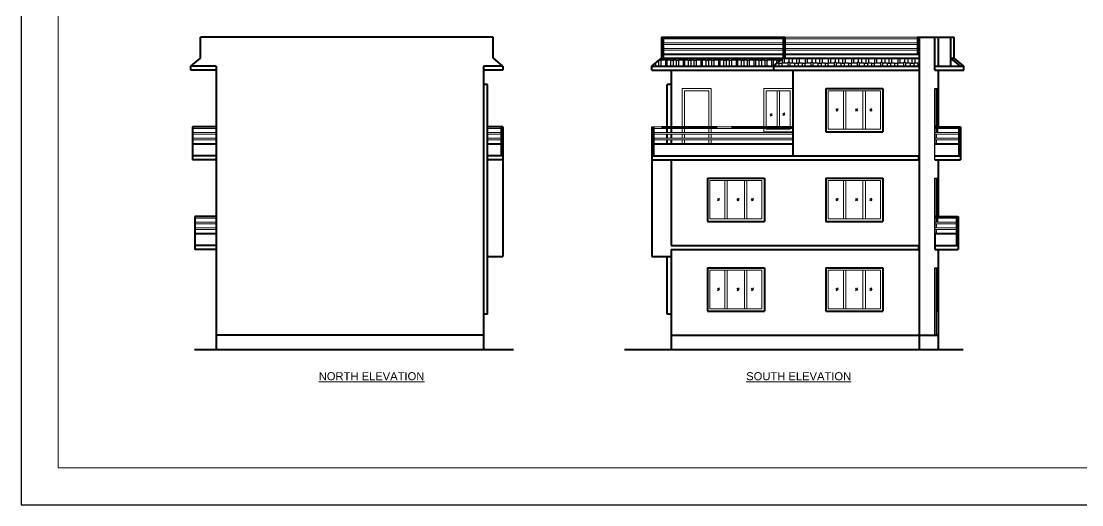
# Model space of a CAD drawing. Header units: inches. Extents: x -5587 to 4723, y -10407 to -7342.
# Drawn here: x 372 to 1698, y -9590 to -8987 of the extents above; entities that cross this region are included whole.
import ezdxf

# ---------------------------------------------------------------- set-up
doc = ezdxf.new("R2010")
doc.units = ezdxf.units.IN
doc.header["$LTSCALE"] = 0.5
doc.header["$MEASUREMENT"] = 0
for name, color, linetype, lineweight in [('1', 7, 'Continuous', 25), ('ELE1', 3, 'Continuous', 9), ('elev 25', 143, 'Continuous', 20), ('TEXT', 220, 'Continuous', 9), ('wall', 20, 'Continuous', 40), ('win door light', 30, 'Continuous', 18)]:
    doc.layers.add(name, color=color, linetype=linetype, lineweight=lineweight)
doc.styles.add('arial', font='arial.ttf')

msp = doc.modelspace()

# ---------------------------------------------------------------- hatches: boundary and pattern name
h = msp.add_hatch()
h.set_pattern_fill('ANSI31', color=256)
h.set_pattern_definition([(45, (618.06221, 0), (-0.0883883476, 0.0883883476), [])])
h.paths.add_polyline_path([(1553.8, -7668.6), (1541.8, -7668.6), (1541.8, -7680.6), (1553.8, -7680.6)])
h.paths.add_polyline_path([(3057.7, -7836.6), (3146.6, -7836.6), (3146.6, -7825.7), (3057.7, -7825.7)], flags=9)
h.paths.add_polyline_path([(2486.7, -7836.6), (2567.4, -7836.6), (2567.4, -7825.7), (2486.7, -7825.7)], flags=9)
h.paths.add_polyline_path([(3120, -7621), (3206.7, -7621), (3206.7, -7610.1), (3120, -7610.1)], flags=9)
h.paths.add_polyline_path([(2576.9, -7636.5), (2592.9, -7636.5), (2592.9, -7622.1), (2576.9, -7622.1)], flags=9)
h.paths.add_polyline_path([(2620.9, -7679.7), (2631.4, -7679.7), (2631.4, -7665.3), (2620.9, -7665.3)], flags=9)
h.paths.add_polyline_path([(2620.2, -7750.2), (2630.8, -7750.2), (2630.8, -7735.7), (2620.2, -7735.7)], flags=9)
h.paths.add_polyline_path([(1978.6, -7636.5), (1994.6, -7636.5), (1994.6, -7622.1), (1978.6, -7622.1)], flags=9)
h.paths.add_polyline_path([(2022.7, -7679.7), (2033.2, -7679.7), (2033.2, -7665.3), (2022.7, -7665.3)], flags=9)
h.paths.add_polyline_path([(2022, -7750.2), (2032.6, -7750.2), (2032.6, -7735.7), (2022, -7735.7)], flags=9)
h.paths.add_polyline_path([(1976.9, -7750.2), (1987.4, -7750.2), (1987.4, -7735.7), (1976.9, -7735.7)], flags=9)
h.paths.add_polyline_path([(1475.6, -8404), (1490, -8404), (1490, -8387.1), (1475.6, -8387.1)], flags=9)
h.paths.add_polyline_path([(1387.6, -8403.9), (1424.6, -8403.9), (1424.6, -8386.7), (1387.6, -8386.7)], flags=9)
h.paths.add_polyline_path([(1234.1, -8403.8), (1263.4, -8403.8), (1263.4, -8386.5), (1234.1, -8386.5)], flags=9)
h.paths.add_polyline_path([(1308.1, -8404.1), (1345.2, -8404.1), (1345.2, -8386.9), (1308.1, -8386.9)], flags=9)
h.paths.add_polyline_path([(1172.4, -8403.8), (1193.8, -8403.8), (1193.8, -8386.9), (1172.4, -8386.9)], flags=9)
h.paths.add_polyline_path([(2571.6, -7763.6), (2589.8, -7763.6), (2589.8, -7749.2), (2571.6, -7749.2)], flags=9)
h.paths.add_polyline_path([(2468.7, -7766.3), (2479.3, -7766.3), (2479.3, -7751.9), (2468.7, -7751.9)], flags=9)
h.paths.add_polyline_path([(2527.1, -7578.2), (2537.2, -7578.2), (2537.2, -7563.7), (2527.1, -7563.7)], flags=9)
h.paths.add_polyline_path([(2453, -7617.2), (2471.2, -7617.2), (2471.2, -7602.8), (2453, -7602.8)], flags=9)
h.paths.add_polyline_path([(2748.6, -7563.5), (2766.8, -7563.5), (2766.8, -7549.1), (2748.6, -7549.1)], flags=9)
h.paths.add_polyline_path([(2666.8, -7927.2), (2679.5, -7927.2), (2679.5, -7912.8), (2666.8, -7912.8)], flags=9)
h.paths.add_polyline_path([(2768.7, -7592), (2784.7, -7592), (2784.7, -7577.5), (2768.7, -7577.5)], flags=9)
h.paths.add_polyline_path([(1866.5, -7679.6), (1883.6, -7679.6), (1883.6, -7665.2), (1866.5, -7665.2)], flags=9)
h.paths.add_polyline_path([(1928.9, -7578.2), (1938.9, -7578.2), (1938.9, -7563.7), (1928.9, -7563.7)], flags=9)
h.paths.add_polyline_path([(1854.8, -7617.2), (1873, -7617.2), (1873, -7602.8), (1854.8, -7602.8)], flags=9)
h.paths.add_polyline_path([(2150.4, -7563.5), (2168.6, -7563.5), (2168.6, -7549.1), (2150.4, -7549.1)], flags=9)
h.paths.add_polyline_path([(1856.3, -7834.8), (1869, -7834.8), (1869, -7820.4), (1856.3, -7820.4)], flags=9)
h.paths.add_polyline_path([(2068.6, -7927.2), (2081.3, -7927.2), (2081.3, -7912.8), (2068.6, -7912.8)], flags=9)
h.paths.add_polyline_path([(1917.4, -7901.9), (1930.1, -7901.9), (1930.1, -7887.5), (1917.4, -7887.5)], flags=9)
h.paths.add_polyline_path([(1854.7, -7723.8), (1870.7, -7723.8), (1870.7, -7709.4), (1854.7, -7709.4)], flags=9)
h.paths.add_polyline_path([(2170.5, -7592), (2186.5, -7592), (2186.5, -7577.5), (2170.5, -7577.5)], flags=9)
h.paths.add_polyline_path([(1248.4, -7679.6), (1265.5, -7679.6), (1265.5, -7665.2), (1248.4, -7665.2)], flags=9)
h.paths.add_polyline_path([(1310.9, -7578.2), (1320.9, -7578.2), (1320.9, -7563.7), (1310.9, -7563.7)], flags=9)
h.paths.add_polyline_path([(1236.8, -7617.2), (1254.9, -7617.2), (1254.9, -7602.8), (1236.8, -7602.8)], flags=9)
h.paths.add_polyline_path([(1533, -7563.5), (1551.2, -7563.5), (1551.2, -7549.1), (1533, -7549.1)], flags=9)
h.paths.add_polyline_path([(1238.2, -7834.8), (1250.9, -7834.8), (1250.9, -7820.4), (1238.2, -7820.4)], flags=9)
h.paths.add_polyline_path([(1450.5, -7927.2), (1463.2, -7927.2), (1463.2, -7912.8), (1450.5, -7912.8)], flags=9)
h.paths.add_polyline_path([(1299.3, -7901.9), (1312, -7901.9), (1312, -7887.5), (1299.3, -7887.5)], flags=9)
h.paths.add_polyline_path([(1231, -7710), (1249.2, -7710), (1249.2, -7695.6), (1231, -7695.6)], flags=9)
h.paths.add_polyline_path([(1552.5, -7592), (1568.5, -7592), (1568.5, -7577.5), (1552.5, -7577.5)], flags=9)
h.paths.add_polyline_path([(1360.6, -7636.5), (1376.6, -7636.5), (1376.6, -7622.1), (1360.6, -7622.1)], flags=9)
h.paths.add_polyline_path([(1404.6, -7679.7), (1415.2, -7679.7), (1415.2, -7665.3), (1404.6, -7665.3)], flags=9)
h.paths.add_polyline_path([(1404, -7750.2), (1414.5, -7750.2), (1414.5, -7735.7), (1404, -7735.7)], flags=9)
h.paths.add_polyline_path([(1358.8, -7750.2), (1369.4, -7750.2), (1369.4, -7735.7), (1358.8, -7735.7)], flags=9)
h.paths.add_polyline_path([(1387.6, -8441.4), (1433.4, -8441.4), (1433.4, -8424.2), (1387.6, -8424.2)], flags=9)
h.paths.add_polyline_path([(1475.6, -8441.5), (1490, -8441.5), (1490, -8424.6), (1475.6, -8424.6)], flags=9)
h.paths.add_polyline_path([(1308.1, -8441.6), (1345.2, -8441.6), (1345.2, -8424.3), (1308.1, -8424.3)], flags=9)
h.paths.add_polyline_path([(1234.2, -8441), (1263.4, -8441), (1263.4, -8424.1), (1234.2, -8424.1)], flags=9)
h.paths.add_polyline_path([(1172.4, -8441.3), (1193.8, -8441.3), (1193.8, -8424.4), (1172.4, -8424.4)], flags=9)
h.paths.add_polyline_path([(1475.6, -8385.3), (1490, -8385.3), (1490, -8368.3), (1475.6, -8368.3)], flags=9)
h.paths.add_polyline_path([(1387.6, -8385.2), (1424.6, -8385.2), (1424.6, -8367.9), (1387.6, -8367.9)], flags=9)
h.paths.add_polyline_path([(1234.2, -8384.8), (1263.4, -8384.8), (1263.4, -8367.8), (1234.2, -8367.8)], flags=9)
h.paths.add_polyline_path([(1308.1, -8385.3), (1345.2, -8385.3), (1345.2, -8368.1), (1308.1, -8368.1)], flags=9)
h.paths.add_polyline_path([(1172.4, -8385), (1192.9, -8385), (1192.9, -8368.2), (1172.4, -8368.2)], flags=9)
h.paths.add_polyline_path([(1475.6, -8366.5), (1490, -8366.5), (1490, -8349.6), (1475.6, -8349.6)], flags=9)
h.paths.add_polyline_path([(1387.6, -8366.4), (1424.6, -8366.4), (1424.6, -8349.2), (1387.6, -8349.2)], flags=9)
h.paths.add_polyline_path([(1234.2, -8366), (1263.4, -8366), (1263.4, -8349.1), (1234.2, -8349.1)], flags=9)
h.paths.add_polyline_path([(1308.1, -8366.6), (1345.2, -8366.6), (1345.2, -8349.4), (1308.1, -8349.4)], flags=9)
h.paths.add_polyline_path([(1172.4, -8366.3), (1189.4, -8366.3), (1189.4, -8349.4), (1172.4, -8349.4)], flags=9)
h.paths.add_polyline_path([(1387.6, -8422.7), (1424.6, -8422.7), (1424.6, -8405.4), (1387.6, -8405.4)], flags=9)
h.paths.add_polyline_path([(1475.5, -8423), (1490, -8423), (1490, -8405.8), (1475.5, -8405.8)], flags=9)
h.paths.add_polyline_path([(1308.1, -8422.8), (1345.2, -8422.8), (1345.2, -8405.6), (1308.1, -8405.6)], flags=9)
h.paths.add_polyline_path([(1234.2, -8422.2), (1250.3, -8422.2), (1250.3, -8405.4), (1234.2, -8405.4)], flags=9)
h.paths.add_polyline_path([(1173.2, -8421.8), (1189.5, -8421.8), (1189.5, -8409.5), (1173.2, -8409.5)], flags=9)
h.paths.add_polyline_path([(1475.6, -8347.7), (1489.9, -8347.7), (1489.9, -8331.1), (1475.6, -8331.1)], flags=9)
h.paths.add_polyline_path([(1475.6, -8307.5), (1489.9, -8307.5), (1489.9, -8290.8), (1475.6, -8290.8)], flags=9)
h.paths.add_polyline_path([(1475.5, -8289), (1490, -8289), (1490, -8271.8), (1475.5, -8271.8)], flags=9)
h.paths.add_polyline_path([(1387.6, -8347.7), (1424.6, -8347.7), (1424.6, -8330.4), (1387.6, -8330.4)], flags=9)
h.paths.add_polyline_path([(1387.6, -8270.2), (1424.6, -8270.2), (1424.6, -8253), (1387.6, -8253)], flags=9)
h.paths.add_polyline_path([(1308.1, -8307.2), (1345.2, -8307.2), (1345.2, -8290), (1308.1, -8290)], flags=9)
h.paths.add_polyline_path([(1387.6, -8307.4), (1424.6, -8307.4), (1424.6, -8290.2), (1387.6, -8290.2)], flags=9)
h.paths.add_polyline_path([(1234, -8306.9), (1259.7, -8306.9), (1259.7, -8289.9), (1234, -8289.9)], flags=9)
h.paths.add_polyline_path([(1176.4, -8306.8), (1196.9, -8306.8), (1196.9, -8289.9), (1176.4, -8289.9)], flags=9)
h.paths.add_polyline_path([(1463.8, -8232.8), (1508, -8232.8), (1508, -8215.3), (1463.8, -8215.3)], flags=9)
h.paths.add_polyline_path([(1382.8, -8232.8), (1448, -8232.8), (1448, -8215.3), (1382.8, -8215.3)], flags=9)
h.paths.add_polyline_path([(1296.2, -8232.7), (1376.9, -8232.7), (1376.9, -8215.8), (1296.2, -8215.8)], flags=9)
h.paths.add_polyline_path([(1215.8, -8233.4), (1287.1, -8233.4), (1287.1, -8215.9), (1215.8, -8215.9)], flags=9)
h.paths.add_polyline_path([(1169.1, -8233.2), (1205.4, -8233.2), (1205.4, -8215.8), (1169.1, -8215.8)], flags=9)
h.paths.add_polyline_path([(1234.2, -8347.2), (1254.6, -8347.2), (1254.6, -8330.4), (1234.2, -8330.4)], flags=9)
h.paths.add_polyline_path([(1308.1, -8347.8), (1345.2, -8347.8), (1345.2, -8330.6), (1308.1, -8330.6)], flags=9)
h.paths.add_polyline_path([(1172.4, -8347.5), (1185.9, -8347.5), (1185.9, -8330.7), (1172.4, -8330.7)], flags=9)
h.paths.add_polyline_path([(1176.5, -8328.9), (1195.3, -8328.9), (1195.3, -8311.9), (1176.5, -8311.9)], flags=9)
h.paths.add_polyline_path([(1218.7, -8329.6), (1304, -8329.6), (1304, -8312.1), (1218.7, -8312.1)], flags=9)
h.paths.add_polyline_path([(1308.1, -8288.8), (1345.2, -8288.8), (1345.2, -8271.6), (1308.1, -8271.6)], flags=9)
h.paths.add_polyline_path([(1234, -8288.4), (1251, -8288.4), (1251, -8271.5), (1234, -8271.5)], flags=9)
h.paths.add_polyline_path([(1176.4, -8288.6), (1193.4, -8288.6), (1193.4, -8271.7), (1176.4, -8271.7)], flags=9)
h.paths.add_polyline_path([(1308.1, -8270.4), (1345.2, -8270.4), (1345.2, -8253.2), (1308.1, -8253.2)], flags=9)
h.paths.add_polyline_path([(1234.2, -8269.5), (1264.3, -8269.5), (1264.3, -8252.6), (1234.2, -8252.6)], flags=9)
h.paths.add_polyline_path([(1176.5, -8270.1), (1190, -8270.1), (1190, -8253.2), (1176.5, -8253.2)], flags=9)
h.paths.add_polyline_path([(1223.1, -8251.2), (1286.5, -8251.2), (1286.5, -8233.7), (1223.1, -8233.7)], flags=9)
h.paths.add_polyline_path([(1176.5, -8251.1), (1195.3, -8251.1), (1195.3, -8234.2), (1176.5, -8234.2)], flags=9)
h.paths.add_polyline_path([(1167.5, -8204.4), (1557.6, -8204.4), (1557.6, -8183.2), (1167.5, -8183.2)], flags=9)
h.paths.add_polyline_path([(1475.5, -8270.3), (1490, -8270.3), (1490, -8253), (1475.5, -8253)], flags=9)
h.paths.add_polyline_path([(1528.7, -8233.3), (1612.3, -8233.3), (1612.3, -8215.8), (1528.7, -8215.8)], flags=9)
h.paths.add_polyline_path([(1387.6, -8289), (1424.6, -8289), (1424.6, -8271.8), (1387.6, -8271.8)], flags=9)
h.paths.add_polyline_path([(3103.9, -8036.2), (3228.2, -8036.2), (3228.2, -8017.5), (3103.9, -8017.5)], flags=9)
h.paths.add_polyline_path([(2493.5, -8048.5), (2651.2, -8048.5), (2651.2, -8016.5), (2493.5, -8016.5)], flags=9)
h.paths.add_polyline_path([(1887.3, -8048.5), (2044.9, -8048.5), (2044.9, -8016.5), (1887.3, -8016.5)], flags=9)
h.paths.add_polyline_path([(1275.3, -8048.5), (1432.9, -8048.5), (1432.9, -8016.5), (1275.3, -8016.5)], flags=9)
h.paths.add_polyline_path([(3059.1, -7983.9), (3071.4, -7983.9), (3071.4, -7966), (3059.1, -7966)], flags=9)
h.paths.add_polyline_path([(3059.1, -7487.6), (3071.4, -7487.6), (3071.4, -7469.8), (3059.1, -7469.8)], flags=9)
h.paths.add_polyline_path([(2480.9, -8003.1), (2493.3, -8003.1), (2493.3, -7985.3), (2480.9, -7985.3)], flags=9)
h.paths.add_polyline_path([(2480.9, -7487.6), (2493.3, -7487.6), (2493.3, -7469.8), (2480.9, -7469.8)], flags=9)
h.paths.add_polyline_path([(2554.6, -7746), (2573.3, -7746), (2573.3, -7735.5), (2554.6, -7735.5)], flags=9)
h.paths.add_polyline_path([(1882.7, -8002.1), (1895, -8002.1), (1895, -7984.3), (1882.7, -7984.3)], flags=9)
h.paths.add_polyline_path([(1882.7, -7487.6), (1895, -7487.6), (1895, -7469.8), (1882.7, -7469.8)], flags=9)
h.paths.add_polyline_path([(1956.4, -7707), (1975.1, -7707), (1975.1, -7696.5), (1956.4, -7696.5)], flags=9)
h.paths.add_polyline_path([(1264.6, -7983.9), (1277, -7983.9), (1277, -7966), (1264.6, -7966)], flags=9)
h.paths.add_polyline_path([(1264.6, -7487.6), (1277, -7487.6), (1277, -7469.8), (1264.6, -7469.8)], flags=9)
h.paths.add_polyline_path([(1338.3, -7707), (1357, -7707), (1357, -7696.5), (1338.3, -7696.5)], flags=9)
h.paths.add_polyline_path([(3218.8, -9441.5), (3355, -9441.5), (3355, -9420.9), (3218.8, -9420.9)], flags=9)
h.paths.add_polyline_path([(2665.4, -9441.5), (2802.4, -9441.5), (2802.4, -9420.9), (2665.4, -9420.9)], flags=9)
h.paths.add_polyline_path([(2000.7, -9437.6), (2124.5, -9437.6), (2124.5, -9417), (2000.7, -9417)], flags=9)
h.paths.add_polyline_path([(1324.3, -9437.6), (1452, -9437.6), (1452, -9417), (1324.3, -9417)], flags=9)
h.paths.add_polyline_path([(4033.1, -9351.9), (4124.6, -9351.9), (4124.6, -9332.9), (4033.1, -9332.9)], flags=9)
h.paths.add_polyline_path([(4033.2, -9332.6), (4101.6, -9332.6), (4101.6, -9314.2), (4033.2, -9314.2)], flags=9)
h.paths.add_polyline_path([(3675.7, -9490.2), (3742.9, -9490.2), (3742.9, -9471.6), (3675.7, -9471.6)], flags=9)
h.paths.add_polyline_path([(3675.7, -9469.8), (3872.1, -9469.8), (3872.1, -9451.2), (3675.7, -9451.2)], flags=9)
h.paths.add_polyline_path([(3896.7, -9520.3), (3929.6, -9520.3), (3929.6, -9501.9), (3896.7, -9501.9)], flags=9)
h.paths.add_polyline_path([(3826.5, -9519.6), (3881.6, -9519.6), (3881.6, -9501), (3826.5, -9501)], flags=9)
h.paths.add_polyline_path([(4030.4, -9536.3), (4045, -9536.3), (4045, -9514.3), (4030.4, -9514.3)], flags=9)
h.paths.add_polyline_path([(4038.7, -9536.5), (4070.6, -9536.5), (4070.6, -9514.9), (4038.7, -9514.9)], flags=9)
h.paths.add_polyline_path([(3898.2, -9445.7), (3930.9, -9445.7), (3930.9, -9427.7), (3898.2, -9427.7)], flags=9)
h.paths.add_polyline_path([(3687, -9248.1), (3904.8, -9248.1), (3904.8, -9229.5), (3687, -9229.5)], flags=9)
h.paths.add_polyline_path([(3757.7, -9332.1), (3786.7, -9332.1), (3786.7, -9313.7), (3757.7, -9313.7)], flags=9)
h.paths.add_polyline_path([(3685.5, -9213.7), (3744.4, -9213.7), (3744.4, -9195.1), (3685.5, -9195.1)], flags=9)
h.paths.add_polyline_path([(3974.5, -9213.7), (4060.9, -9213.7), (4060.9, -9195.1), (3974.5, -9195.1)], flags=9)
h.paths.add_polyline_path([(3675.8, -9445.7), (3684.9, -9445.7), (3684.9, -9427.7), (3675.8, -9427.7)], flags=9)
h.paths.add_polyline_path([(3839.8, -9355.5), (4021, -9355.5), (4021, -9332.2), (3839.8, -9332.2)], flags=9)
h.paths.add_polyline_path([(3839.9, -9305.4), (4060.7, -9305.4), (4060.7, -9286.8), (3839.9, -9286.8)], flags=9)
h.paths.add_polyline_path([(3678.7, -9308.4), (3775, -9308.4), (3775, -9289.7), (3678.7, -9289.7)], flags=9)
h.paths.add_polyline_path([(4023.5, -9519.6), (4103.8, -9519.6), (4103.8, -9501), (4023.5, -9501)], flags=9)
h.paths.add_polyline_path([(3898.1, -9423.5), (4001.3, -9423.5), (4001.3, -9404.8), (3898.1, -9404.8)], flags=9)
h.paths.add_polyline_path([(3710.8, -7451.8), (4036.8, -7451.8), (4036.8, -7423), (3710.8, -7423)], flags=9)
h.paths.add_polyline_path([(3839.8, -9336.7), (4030.2, -9336.7), (4030.2, -9313.3), (3839.8, -9313.3)], flags=9)
h.paths.add_polyline_path([(3839.6, -9288.1), (4054.6, -9288.1), (4054.6, -9266.2), (3839.6, -9266.2)], flags=9)
h.paths.add_polyline_path([(3678.7, -9331.7), (3752.9, -9331.7), (3752.9, -9313.1), (3678.7, -9313.1)], flags=9)
h.paths.add_polyline_path([(3678.7, -9381.5), (3939.2, -9381.5), (3939.2, -9362.9), (3678.7, -9362.9)], flags=9)
h.paths.add_polyline_path([(3675.8, -9423.2), (3759.7, -9423.2), (3759.7, -9405.2), (3675.8, -9405.2)], flags=9)
h.paths.add_polyline_path([(3678.7, -9519.5), (3755.9, -9519.5), (3755.9, -9501.2), (3678.7, -9501.2)], flags=9)
h.paths.add_polyline_path([(3678.7, -9288.9), (3801, -9288.9), (3801, -9270.2), (3678.7, -9270.2)], flags=9)
h = msp.add_hatch()
h.set_pattern_fill('AR-RSHKE', color=256, scale=0.65, angle=180)
h.set_pattern_definition([(180, (4577.736, -868.712), (-16.575, -7.8), [3.9, -3.25, 4.55, -1.95, 5.85, -2.6]), (180, (4573.836, -869.037), (-16.575, -7.8), [3.25, -12.35, 2.6, -3.9]), (180, (4566.036, -868.225), (-16.575, -7.8), [1.95, -20.15]), (270, (4577.736, -868.712), (5.525, -7.8), [7.475, -23.725]), (270, (4573.836, -868.712), (5.525, -7.8), [7.3125, -23.8875]), (270, (4570.586, -868.712), (5.525, -7.8), [6.825, -24.375]), (270, (4566.036, -868.2246), (5.525, -7.8), [7.475, -23.725]), (270, (4564.086, -868.2246), (5.525, -7.8), [7.475, -23.725]), (270, (4558.236, -868.712), (5.525, -7.8), [7.15, -24.05])])
h.paths.add_polyline_path([(1324.4, -9032.5), (1172.4, -9032.5), (1160.4, -9042.5), (1312.4, -9042.5)])
h = msp.add_hatch()
h.set_pattern_fill('AR-RSHKE', color=256, scale=0.85, angle=180)
h.set_pattern_definition([(180, (4577.736, -868.712), (-21.675, -10.2), [5.1, -4.25, 5.95, -2.55, 7.65, -3.4]), (180, (4572.636, -869.137), (-21.675, -10.2), [4.25, -16.15, 3.4, -5.1]), (180, (4562.436, -868.075), (-21.675, -10.2), [2.55, -26.35]), (270, (4577.736, -868.712), (7.225, -10.2), [9.775, -31.025]), (270, (4572.636, -868.712), (7.225, -10.2), [9.5625, -31.2375]), (270, (4568.386, -868.712), (7.225, -10.2), [8.925, -31.875]), (270, (4562.436, -868.075), (7.225, -10.2), [9.775, -31.025]), (270, (4559.886, -868.075), (7.225, -10.2), [9.775, -31.025]), (270, (4552.236, -868.712), (7.225, -10.2), [9.35, -31.45])])
h.paths.add_polyline_path([(1494.5, -9032.5), (1324.4, -9032.5), (1312.4, -9042.5), (1494.5, -9042.5)])

# ---------------------------------------------------------------- linework, layer by layer
at = {"color": 5}
for p, q in [((1514.1, -9072.7), (1514.1, -9070.5)), ((1514.1, -9072.7), (1514.1, -9070.5)), ((1515.8, -9070.5), (1517.5, -9070.5)), ((1515.8, -9070.5), (1515.8, -9118.5)), ((1516.6, -9070.5), (1516.6, -9118.5)), ((1517.5, -9070.5), (1517.5, -9118.5)), ((1515.8, -9120.5), (1515.8, -9124.5)), ((1515.8, -9124.5), (1517.5, -9124.5)), ((1516.6, -9120.5), (1516.6, -9124.5)), ((1517.5, -9120.5), (1517.5, -9124.5)), ((1514.1, -9184.7), (1514.1, -9182.5)), ((1514.1, -9184.7), (1514.1, -9182.5)), ((1515.8, -9182.5), (1517.5, -9182.5)), ((1515.8, -9182.5), (1515.8, -9230.5)), ((1516.6, -9182.5), (1516.6, -9230.5)), ((1517.5, -9182.5), (1517.5, -9230.5)), ((1515.8, -9232.5), (1515.8, -9236.5)), ((1515.8, -9236.5), (1517.5, -9236.5)), ((1516.6, -9232.5), (1516.6, -9236.5)), ((1517.5, -9232.5), (1517.5, -9236.5)), ((1514.1, -9296.7), (1514.1, -9294.5)), ((1514.1, -9296.7), (1514.1, -9294.5)), ((1515.8, -9294.5), (1517.5, -9294.5)), ((1515.8, -9294.5), (1515.8, -9348.5)), ((1516.6, -9294.5), (1516.6, -9348.5)), ((1517.5, -9294.5), (1517.5, -9348.5)), ((1515.8, -9348.5), (1517.5, -9348.5))]:
    msp.add_line(p, q, dxfattribs=at)
msp.add_line((1514.1, -9159.5), (1514.1, -9118.5))
for points in [[(1515.9, -9118.5), (1515.9, -9070.6), (1516.5, -9070.6)], [(1515.9, -9070.6), (1516.5, -9070.6), (1516.5, -9118.5)], [(1516.8, -9118.5), (1516.8, -9070.6), (1517.4, -9070.6)], [(1516.8, -9070.6), (1517.4, -9070.6), (1517.4, -9118.5)], [(1516.5, -9124.4), (1515.9, -9124.4), (1515.9, -9120.5)], [(1516.5, -9120.5), (1516.5, -9124.4), (1515.9, -9124.4)], [(1517.4, -9124.4), (1516.8, -9124.4), (1516.8, -9120.5)], [(1517.4, -9120.5), (1517.4, -9124.4), (1516.8, -9124.4)], [(1515.9, -9230.5), (1515.9, -9182.6), (1516.5, -9182.6)], [(1515.9, -9182.6), (1516.5, -9182.6), (1516.5, -9230.5)], [(1516.8, -9230.5), (1516.8, -9182.6), (1517.4, -9182.6)], [(1516.8, -9182.6), (1517.4, -9182.6), (1517.4, -9230.5)], [(1516.5, -9236.4), (1515.9, -9236.4), (1515.9, -9232.5)], [(1516.5, -9232.5), (1516.5, -9236.4), (1515.9, -9236.4)], [(1517.4, -9236.4), (1516.8, -9236.4), (1516.8, -9232.5)], [(1517.4, -9232.5), (1517.4, -9236.4), (1516.8, -9236.4)], [(1516.5, -9348.4), (1515.9, -9348.4), (1515.9, -9294.6), (1516.5, -9294.6)], [(1515.9, -9294.6), (1516.5, -9294.6), (1516.5, -9348.4), (1515.9, -9348.4)], [(1517.4, -9348.4), (1516.8, -9348.4), (1516.8, -9294.6), (1517.4, -9294.6)], [(1516.8, -9294.6), (1517.4, -9294.6), (1517.4, -9348.4), (1516.8, -9348.4)]]:
    msp.add_lwpolyline(points, dxfattribs=at)
at = {"layer": '1', "color": 2, "ltscale": 5}
for points in [[(1514.1, -9139.5), (1514.1, -9070.5), (1515.8, -9070.5), (1515.8, -9118.5)], [(1514.2, -9070.6), (1515.7, -9070.6), (1515.7, -9118.5)], [(1515.7, -9120.5), (1515.7, -9125.5)], [(1515.7, -9127.5), (1515.7, -9132.5)], [(1515.8, -9120.5), (1515.8, -9125.5)], [(1515.8, -9127.5), (1515.8, -9132.5)], [(1515.7, -9134.5), (1515.7, -9139.5)], [(1515.8, -9134.5), (1515.8, -9139.5)], [(1514.1, -9251.5), (1514.1, -9182.5), (1515.8, -9182.5), (1515.8, -9230.5)], [(1514.2, -9182.6), (1515.7, -9182.6), (1515.7, -9230.5)], [(1515.7, -9232.5), (1515.7, -9237.5)], [(1515.8, -9232.5), (1515.8, -9237.5)], [(1515.7, -9239.5), (1515.7, -9244.5)], [(1515.7, -9246.5), (1515.7, -9251.5)], [(1515.8, -9239.5), (1515.8, -9244.5)], [(1515.8, -9246.5), (1515.8, -9251.5)]]:
    msp.add_lwpolyline(points, dxfattribs=at)
for points in [[(1514.1, -9294.5), (1515.8, -9294.5), (1515.8, -9378.5), (1514.1, -9378.5)], [(1514.2, -9294.6), (1515.7, -9294.6), (1515.7, -9378.4), (1514.2, -9378.4)]]:
    msp.add_lwpolyline(points, close=True, dxfattribs=at)
at = {"layer": '1', "color": 21, "ltscale": 5}
for centre, radius in [((1515.5, -9117), 0.0971), ((1515.5, -9117), 0.102), ((1515.5, -9117), 0.0556), ((1515.5, -9117), 0.0608), ((1515.5, -9229), 0.0971), ((1515.5, -9229), 0.102), ((1515.5, -9229), 0.0556), ((1515.5, -9229), 0.0608), ((1515.5, -9341), 0.0971), ((1515.5, -9341), 0.102), ((1515.5, -9341), 0.0556), ((1515.5, -9341), 0.0608)]:
    msp.add_circle(centre, radius, dxfattribs=at)
at = {"layer": 'Defpoints'}
msp.add_lwpolyline([(3550, -7342.3), (372.4, -7342.3), (372.4, -9590.3), (3550, -9590.3)], close=True, dxfattribs=at)
at = {"layer": 'ELE1'}
msp.add_lwpolyline([(418.7, -7388.7), (3503.6, -7388.7), (3503.6, -9544), (418.7, -9544)], close=True, dxfattribs=at)
at = {"layer": 'elev 25'}
for p, q in [((1324.4, -9006.5), (1174.4, -9006.5)), ((1223.4, -9006.5), (1174.4, -9006.5)), ((1324.4, -9008.5), (1174.4, -9008.5)), ((1492.5, -9006.5), (1326.4, -9006.5)), ((1492.5, -9008.5), (1326.4, -9008.5)), ((1324.4, -9013.5), (1174.4, -9013.5)), ((1324.4, -9015.5), (1174.4, -9015.5)), ((1324.4, -9020.5), (1174.4, -9020.5)), ((1324.4, -9022.5), (1174.4, -9022.5)), ((1492.5, -9013.5), (1326.4, -9013.5)), ((1492.5, -9015.5), (1326.4, -9015.5)), ((1492.5, -9020.5), (1326.4, -9020.5)), ((1492.5, -9022.5), (1326.4, -9022.5)), ((616.1, -9120.5), (586.3, -9120.5)), ((616.1, -9125.5), (586.3, -9125.5)), ((616.1, -9127.5), (586.3, -9127.5)), ((974.1, -9118.5), (955, -9118.5)), ((972.1, -9120.5), (955, -9120.5)), ((972.1, -9125.5), (955, -9125.5)), ((972.1, -9127.5), (955, -9127.5)), ((1241.9, -9118.5), (1160.5, -9118.5)), ((1241.9, -9120.5), (1162.5, -9120.5)), ((1241.9, -9125.5), (1162.5, -9125.5)), ((1241.9, -9127.5), (1162.5, -9127.5)), ((1336.4, -9118.5), (1234.4, -9118.5)), ((1336.4, -9120.5), (1234.4, -9120.5)), ((1336.4, -9125.5), (1234.4, -9125.5)), ((1336.4, -9127.5), (1234.4, -9127.5)), ((1544, -9120.5), (1514.1, -9120.5)), ((1544, -9125.5), (1514.1, -9125.5)), ((1544, -9127.5), (1514.1, -9127.5)), ((616.1, -9132.5), (586.3, -9132.5)), ((616.1, -9134.5), (586.3, -9134.5)), ((972.1, -9132.5), (955, -9132.5)), ((972.1, -9134.5), (955, -9134.5)), ((1241.9, -9132.5), (1162.5, -9132.5)), ((1241.9, -9134.5), (1162.5, -9134.5)), ((1336.4, -9132.5), (1234.4, -9132.5)), ((1336.4, -9134.5), (1234.4, -9134.5)), ((1544, -9132.5), (1514.1, -9132.5)), ((1544, -9134.5), (1514.1, -9134.5)), ((616.1, -9232.5), (589.3, -9232.5)), ((1541, -9232.5), (1514.1, -9232.5)), ((616.1, -9237.5), (589.3, -9237.5)), ((616.1, -9239.5), (589.3, -9239.5)), ((616.1, -9244.5), (589.3, -9244.5)), ((616.1, -9246.5), (589.3, -9246.5)), ((1541, -9237.5), (1514.1, -9237.5)), ((1541, -9239.5), (1514.1, -9239.5)), ((1541, -9244.5), (1514.1, -9244.5)), ((1541, -9246.5), (1514.1, -9246.5))]:
    msp.add_line(p, q, dxfattribs=at)
at = {"layer": 'wall'}
for p, q in [((596.3, -9032.5), (596.3, -9006.5)), ((962, -9006.5), (596.3, -9006.5)), ((962, -9032.4), (962, -9006.5)), ((1172.4, -9006.5), (1174.4, -9006.5)), ((1172.4, -9006.5), (1172.4, -9032.5)), ((1174.4, -9006.5), (1174.4, -9032.5)), ((1174.4, -9006.5), (1223.4, -9006.5)), ((1174.4, -9006.5), (1324.4, -9006.5)), ((1324.4, -9006.5), (1324.4, -9032.5)), ((1324.4, -9006.5), (1326.4, -9006.5)), ((1326.4, -9006.5), (1326.4, -9032.5)), ((1492.5, -9006.5), (1492.5, -9027.5)), ((1492.5, -9006.5), (1494.5, -9006.5)), ((1494.5, -9006.5), (1494.5, -9396.5)), ((1494.5, -9006.5), (1538.1, -9006.5)), ((1514.1, -9047.5), (1514.1, -9006.5)), ((1518.3, -9006.5), (1518.3, -9042.5)), ((1534, -9042.5), (1534, -9006.5)), ((1538.1, -9032.5), (1538.1, -9006.5)), ((584.3, -9042.5), (596.3, -9032.5)), ((974, -9042.5), (962, -9032.4)), ((1160.4, -9042.5), (1172.4, -9032.5)), ((1172.4, -9032.5), (1324.4, -9032.5)), ((1174.4, -9027.5), (1324.4, -9027.5)), ((1312.4, -9042.5), (1324.4, -9032.5)), ((1324.4, -9032.5), (1494.5, -9032.5)), ((1326.4, -9027.5), (1494.5, -9027.5)), ((1534, -9032.5), (1538.1, -9032.5)), ((1546.1, -9042.5), (1534, -9032.5)), ((1550.2, -9042.5), (1538.1, -9032.5)), ((616.1, -9042.5), (584.3, -9042.5)), ((584.3, -9047.5), (584.3, -9042.5)), ((616.1, -9047.5), (584.3, -9047.5)), ((616.1, -9042.5), (616.1, -9396.5)), ((974.1, -9042.5), (950, -9042.5)), ((950, -9042.5), (950, -9154.5)), ((974.1, -9047.5), (950, -9047.5)), ((974.1, -9042.5), (974.1, -9047.5)), ((1160.4, -9042.5), (1494.5, -9042.5)), ((1160.4, -9047.5), (1160.4, -9042.5)), ((1160.4, -9047.5), (1494.5, -9047.5)), ((1184.4, -9047.5), (1184.4, -9118.5)), ((1312.4, -9042.5), (1312.4, -9047.5)), ((1336.4, -9047.5), (1336.4, -9154.5)), ((1514.1, -9042.5), (1550.2, -9042.5)), ((1514.1, -9047.5), (1550.2, -9047.5)), ((1518.3, -9047.5), (1518.3, -9118.5)), ((1550.2, -9047.5), (1550.2, -9042.5)), ((955, -9065.5), (950, -9065.5)), ((955, -9154.5), (955, -9065.5)), ((1179.4, -9118.5), (1179.4, -9065.5)), ((1184.4, -9065.5), (1179.4, -9065.5)), ((1377.9, -9070.5), (1377.9, -9124.5)), ((1377.9, -9070.5), (1377.9, -9124.5)), ((1377.9, -9070.5), (1449.1, -9070.5)), ((1449.1, -9070.5), (1449.1, -9124.5)), ((1449.1, -9070.5), (1449.1, -9124.5)), ((616.1, -9118.5), (586.3, -9118.5)), ((586.3, -9118.5), (586.3, -9159.5)), ((974.1, -9118.5), (955, -9118.5)), ((972.1, -9118.5), (972.1, -9154.5)), ((974.1, -9118.5), (974.1, -9168.5)), ((1160.5, -9118.5), (1160.5, -9159.5)), ((1162.5, -9118.5), (1162.5, -9154.5)), ((1172.5, -9118.5), (1241.9, -9118.5)), ((1179.4, -9125.5), (1179.4, -9120.5)), ((1179.4, -9132.5), (1179.4, -9127.5)), ((1184.4, -9120.5), (1184.4, -9125.5)), ((1184.4, -9127.5), (1184.4, -9132.5)), ((1259.9, -9118.5), (1336.4, -9118.5)), ((1377.9, -9124.5), (1449.1, -9124.5)), ((1514.1, -9118.5), (1543, -9118.5)), ((1518.3, -9118.5), (1546, -9118.5)), ((1544, -9118.5), (1544, -9154.5)), ((1546, -9118.5), (1546, -9159.5)), ((586.3, -9139.5), (616.1, -9139.5)), ((955, -9139.5), (972.1, -9139.5)), ((1162.5, -9139.5), (1336.4, -9139.5)), ((1179.4, -9139.5), (1179.4, -9134.5)), ((1184.4, -9134.5), (1184.4, -9139.5)), ((1514.1, -9139.5), (1544, -9139.5)), ((616.1, -9154.5), (586.3, -9154.5)), ((950, -9154.5), (950, -9266.5)), ((955, -9352.5), (955, -9154.5)), ((974.1, -9154.5), (955, -9154.5)), ((1160.5, -9154.5), (1494.5, -9154.5)), ((1493.7, -9154.5), (1493.7, -9159.5)), ((1514.1, -9154.5), (1546, -9154.5)), ((616.1, -9159.5), (586.3, -9159.5)), ((974.1, -9159.5), (955, -9159.5)), ((974.1, -9168.5), (974.1, -9266.5)), ((1160.5, -9159.5), (1494.5, -9159.5)), ((1160.5, -9159.5), (1160.5, -9266.5)), ((1184.4, -9159.5), (1184.4, -9266.5)), ((1514.1, -9159.5), (1546, -9159.5)), ((1518.3, -9159.5), (1518.3, -9230.5)), ((1229.8, -9182.5), (1229.8, -9236.5)), ((1229.8, -9182.5), (1229.8, -9236.5)), ((1229.8, -9182.5), (1301, -9182.5)), ((1301, -9182.5), (1301, -9236.5)), ((1301, -9182.5), (1301, -9236.5)), ((1377.9, -9182.5), (1377.9, -9236.5)), ((1377.9, -9182.5), (1377.9, -9236.5)), ((1377.9, -9182.5), (1449.1, -9182.5)), ((1449.1, -9182.5), (1449.1, -9236.5)), ((1449.1, -9182.5), (1449.1, -9236.5)), ((616.1, -9230.5), (589.3, -9230.5)), ((589.3, -9230.5), (589.3, -9271.5)), ((1229.8, -9236.5), (1301, -9236.5)), ((1377.9, -9236.5), (1449.1, -9236.5)), ((1514.1, -9230.5), (1543, -9230.5)), ((1541, -9230.5), (1541, -9266.5)), ((1543, -9230.5), (1543, -9271.5)), ((589.3, -9251.5), (616.1, -9251.5)), ((1514.1, -9251.5), (1514.1, -9271.5)), ((1514.1, -9251.5), (1541, -9251.5)), ((616.1, -9266.5), (589.3, -9266.5)), ((616.1, -9271.5), (589.3, -9271.5)), ((950, -9266.5), (950, -9396.5)), ((974.1, -9266.5), (974.1, -9280.5)), ((1160.5, -9266.5), (1160.5, -9280.5)), ((1184.4, -9266.5), (1494.5, -9266.5)), ((1184.4, -9271.5), (1184.4, -9396.5)), ((1184.4, -9271.5), (1494.5, -9271.5)), ((1493.7, -9266.5), (1493.7, -9271.5)), ((1514.1, -9266.5), (1515.8, -9266.5)), ((1514.1, -9266.5), (1543, -9266.5)), ((1514.1, -9271.5), (1543, -9271.5)), ((1518.3, -9271.5), (1518.3, -9396.5)), ((955, -9280.5), (974.1, -9280.5)), ((1160.5, -9280.5), (1184.4, -9280.5)), ((1179.4, -9352.5), (1179.4, -9280.5)), ((1229.8, -9294.5), (1229.8, -9348.5)), ((1229.8, -9294.5), (1229.8, -9348.5)), ((1229.8, -9294.5), (1301, -9294.5)), ((1301, -9294.5), (1301, -9348.5)), ((1301, -9294.5), (1301, -9348.5)), ((1377.9, -9294.5), (1377.9, -9348.5)), ((1377.9, -9294.5), (1377.9, -9348.5)), ((1377.9, -9294.5), (1449.1, -9294.5)), ((1449.1, -9294.5), (1449.1, -9348.5)), ((1449.1, -9294.5), (1449.1, -9348.5)), ((955, -9352.5), (950, -9352.5)), ((1184.4, -9352.5), (1179.4, -9352.5)), ((1229.8, -9348.5), (1301, -9348.5)), ((1377.9, -9348.5), (1449.1, -9348.5)), ((950, -9378.5), (616.1, -9378.5)), ((1184.4, -9378.5), (1518.3, -9378.5)), ((588.9, -9396.5), (987.7, -9396.5)), ((1126.2, -9396.5), (1549.6, -9396.5))]:
    msp.add_line(p, q, dxfattribs=at)
at = {"layer": 'win door light'}
for p, q in [((1198.4, -9070.5), (1234.4, -9070.5)), ((1198.4, -9070.5), (1198.4, -9118.5)), ((1300.4, -9070.5), (1300.4, -9118.5)), ((1316.9, -9073.5), (1316.9, -9118.5)), ((1319.9, -9073.5), (1319.9, -9118.5)), ((1336.4, -9070.5), (1336.4, -9118.5)), ((1399.8, -9073.5), (1399.8, -9121.5)), ((1402.8, -9073.5), (1402.8, -9121.5)), ((1424.2, -9073.5), (1424.2, -9121.5)), ((1427.2, -9073.5), (1427.2, -9121.5)), ((1309.1, -9102.1), (1308.1, -9103.4)), ((1310.7, -9101.8), (1308.2, -9105.1)), ((1310.8, -9103.4), (1309.8, -9104.8)), ((1325, -9101.4), (1324, -9102.8)), ((1326.6, -9101.1), (1324.1, -9104.4)), ((1326.7, -9102.8), (1325.7, -9104.1)), ((1391.5, -9095.9), (1390.5, -9097.3)), ((1393.1, -9095.6), (1390.6, -9099)), ((1393.2, -9097.3), (1392.2, -9098.7)), ((1415.9, -9095.9), (1414.8, -9097.3)), ((1417.5, -9095.6), (1415, -9099)), ((1417.6, -9097.3), (1416.5, -9098.7)), ((1433.8, -9095.9), (1432.8, -9097.3)), ((1435.4, -9095.6), (1432.9, -9099)), ((1435.5, -9097.3), (1434.4, -9098.7)), ((1300.4, -9120.5), (1300.4, -9124.5)), ((1333.4, -9121.5), (1333.4, -9120.5)), ((1336.4, -9120.5), (1336.4, -9124.5)), ((1251.7, -9185.5), (1251.7, -9233.5)), ((1254.7, -9185.5), (1254.7, -9233.5)), ((1276, -9185.5), (1276, -9233.5)), ((1279, -9185.5), (1279, -9233.5)), ((1399.8, -9185.5), (1399.8, -9233.5)), ((1402.8, -9185.5), (1402.8, -9233.5)), ((1424.2, -9185.5), (1424.2, -9233.5)), ((1427.2, -9185.5), (1427.2, -9233.5)), ((1243.4, -9207.9), (1242.3, -9209.3)), ((1245, -9207.6), (1242.5, -9211)), ((1245.1, -9209.3), (1244, -9210.7)), ((1267.8, -9207.9), (1266.7, -9209.3)), ((1269.4, -9207.6), (1266.9, -9211)), ((1269.5, -9209.3), (1268.4, -9210.7)), ((1285.7, -9207.9), (1284.6, -9209.3)), ((1287.3, -9207.6), (1284.8, -9211)), ((1287.4, -9209.3), (1286.3, -9210.7)), ((1391.5, -9207.9), (1390.5, -9209.3)), ((1393.1, -9207.6), (1390.6, -9211)), ((1393.2, -9209.3), (1392.2, -9210.7)), ((1415.9, -9207.9), (1414.8, -9209.3)), ((1417.5, -9207.6), (1415, -9211)), ((1417.6, -9209.3), (1416.5, -9210.7)), ((1433.8, -9207.9), (1432.8, -9209.3)), ((1435.4, -9207.6), (1432.9, -9211)), ((1435.5, -9209.3), (1434.4, -9210.7)), ((1251.7, -9297.5), (1251.7, -9345.5)), ((1254.7, -9297.5), (1254.7, -9345.5)), ((1276, -9297.5), (1276, -9345.5)), ((1279, -9297.5), (1279, -9345.5)), ((1399.8, -9297.5), (1399.8, -9345.5)), ((1402.8, -9297.5), (1402.8, -9345.5)), ((1424.2, -9297.5), (1424.2, -9345.5)), ((1427.2, -9297.5), (1427.2, -9345.5)), ((1243.4, -9319.9), (1242.3, -9321.3)), ((1245, -9319.6), (1242.5, -9323)), ((1245.1, -9321.3), (1244, -9322.7)), ((1267.8, -9319.9), (1266.7, -9321.3)), ((1269.4, -9319.6), (1266.9, -9323)), ((1269.5, -9321.3), (1268.4, -9322.7)), ((1285.7, -9319.9), (1284.6, -9321.3)), ((1287.3, -9319.6), (1284.8, -9323)), ((1287.4, -9321.3), (1286.3, -9322.7)), ((1391.5, -9319.9), (1390.5, -9321.3)), ((1393.1, -9319.6), (1390.6, -9323)), ((1393.2, -9321.3), (1392.2, -9322.7)), ((1415.9, -9319.9), (1414.8, -9321.3)), ((1417.5, -9319.6), (1415, -9323)), ((1417.6, -9321.3), (1416.5, -9322.7)), ((1433.8, -9319.9), (1432.8, -9321.3)), ((1435.4, -9319.6), (1432.9, -9323)), ((1435.5, -9321.3), (1434.4, -9322.7))]:
    msp.add_line(p, q, dxfattribs=at)
for points in [[(1198.4, -9118.5), (1198.4, -9070.5), (1234.4, -9070.5), (1234.4, -9118.5)], [(1201.4, -9118.5), (1201.4, -9073.5), (1231.4, -9073.5), (1231.4, -9118.5)], [(1300.4, -9118.5), (1300.4, -9070.5), (1336.4, -9070.5), (1336.4, -9118.5)], [(1303.4, -9118.5), (1303.4, -9073.5), (1333.4, -9073.5), (1333.4, -9118.5)], [(1198.4, -9125.5), (1198.4, -9120.5)], [(1198.4, -9132.5), (1198.4, -9127.5)], [(1201.4, -9125.5), (1201.4, -9120.5)], [(1201.4, -9132.5), (1201.4, -9127.5)], [(1231.4, -9120.5), (1231.4, -9125.5)], [(1231.4, -9127.5), (1231.4, -9132.5)], [(1234.4, -9120.5), (1234.4, -9125.5)], [(1234.4, -9127.5), (1234.4, -9132.5)], [(1300.4, -9120.5), (1300.4, -9124.5)], [(1336.4, -9124.5), (1300.4, -9124.5), (1300.4, -9120.5)], [(1333.4, -9121.5), (1303.4, -9121.5), (1303.4, -9120.5)], [(1336.4, -9120.5), (1336.4, -9124.5), (1325.9, -9124.5)], [(1198.4, -9139.5), (1198.4, -9134.5)], [(1201.4, -9139.5), (1201.4, -9134.5)], [(1231.4, -9134.5), (1231.4, -9139.5)], [(1234.4, -9134.5), (1234.4, -9139.5)]]:
    msp.add_lwpolyline(points, dxfattribs=at)
for points in [[(1377.9, -9070.5), (1449.1, -9070.5), (1449.1, -9124.5), (1377.9, -9124.5)], [(1380.9, -9073.5), (1446.1, -9073.5), (1446.1, -9121.5), (1380.9, -9121.5)], [(1229.8, -9182.5), (1301, -9182.5), (1301, -9236.5), (1229.8, -9236.5)], [(1377.9, -9182.5), (1449.1, -9182.5), (1449.1, -9236.5), (1377.9, -9236.5)], [(1232.8, -9185.5), (1298, -9185.5), (1298, -9233.5), (1232.8, -9233.5)], [(1380.9, -9185.5), (1446.1, -9185.5), (1446.1, -9233.5), (1380.9, -9233.5)], [(1229.8, -9294.5), (1301, -9294.5), (1301, -9348.5), (1229.8, -9348.5)], [(1232.8, -9297.5), (1298, -9297.5), (1298, -9345.5), (1232.8, -9345.5)], [(1377.9, -9294.5), (1449.1, -9294.5), (1449.1, -9348.5), (1377.9, -9348.5)], [(1380.9, -9297.5), (1446.1, -9297.5), (1446.1, -9345.5), (1380.9, -9345.5)]]:
    msp.add_lwpolyline(points, close=True, dxfattribs=at)

# ---------------------------------------------------------------- texts
at = {"layer": 'TEXT', "ltscale": 5, "char_height": 10, "width": 169.444, "style": 'arial'}
for s, insert, attachment_point in [('{\\LNORTH ELEVATION}', (876.1, -9424.8), 3), ('\\pi20.0151;{\\LSOUTH ELEVATION}', (1258.3, -9424.8), 1)]:
    msp.add_mtext(s, dxfattribs=dict(at, insert=insert, attachment_point=attachment_point))

doc.saveas('drawing.dxf')
